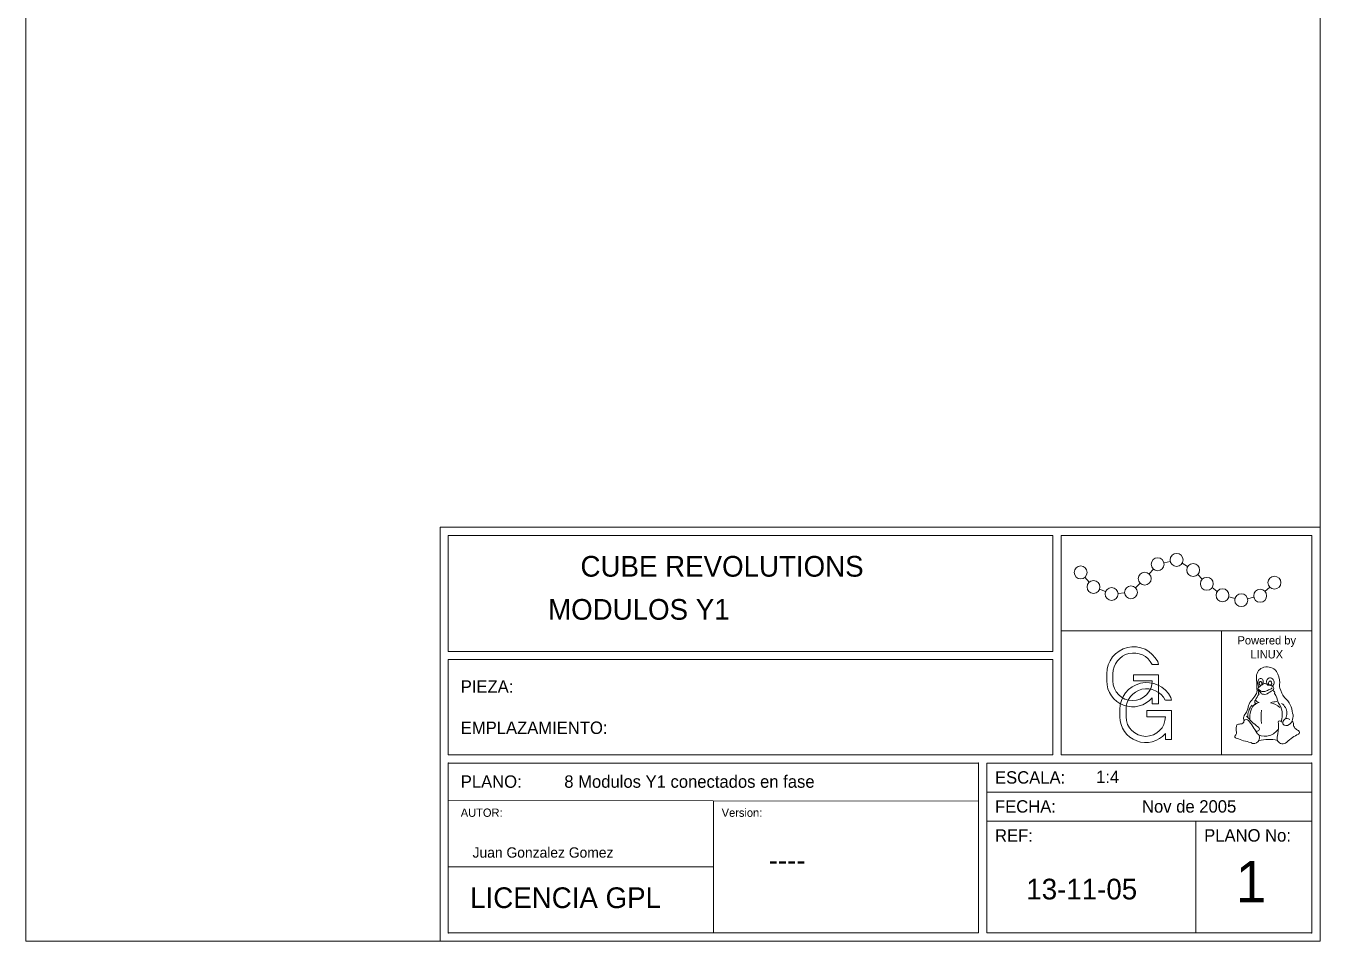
# Model space of a CAD drawing. Header units: millimetres. Extents: x 0 to 800, y 0 to 1132.
# Drawn here: x 0 to 800, y 0 to 566 of the extents above; entities that cross this region are included whole.
import ezdxf

# ---------------------------------------------------------------- set-up
doc = ezdxf.new("R2010")
doc.units = ezdxf.units.MM
doc.layers.get('0').update_dxf_attribs({"linetype": 'CONTINUOUS'})

msp = doc.modelspace()

# ---------------------------------------------------------------- linework, layer by layer
at = {"color": 0, "linetype": 'CONTINUOUS', "lineweight": 0}
for p, q in [((0, 1132), (0, 0)), ((800, 1132), (800, 0)), ((256, 255.999968), (800, 255.999968)), ((256, 0), (256, 255.999968)), ((261.12, 250.879968), (634.879968, 250.879968)), ((261.12, 179.2), (261.12, 250.879968)), ((634.879968, 250.879968), (634.879968, 179.2)), ((794.879968, 250.879968), (639.999968, 250.879968)), ((639.999968, 250.879968), (639.999968, 115.2)), ((794.879968, 250.879968), (794.879968, 115.2)), ((800, 255.999968), (800, 0)), ((703.50332, 233.969152), (707.402028, 234.86362)), ((714.712844, 233.67062), (718.124948, 231.583152)), ((654.64414, 224.99858), (657.28828, 221.99716)), ((694.257144, 227.124508), (696.93088, 230.099596)), ((724.35208, 226.653916), (727.167108, 223.812152)), ((663.66444, 217.556288), (667.39646, 216.116836)), ((685.919076, 218.500056), (688.751244, 221.324736)), ((733.206772, 218.603592), (736.431412, 216.2368)), ((765.895604, 216.281952), (768.840268, 218.989152)), ((675.114624, 215.010044), (679.100768, 215.342708)), ((743.526348, 212.859668), (747.396648, 211.849332)), ((755.161608, 211.750912), (759.056272, 212.662832)), ((639.999968, 191.9496), (794.879968, 191.9496)), ((739.00832, 191.9496), (739.00832, 115.199968)), ((739.00832, 191.9496), (794.879968, 191.9496)), ((634.879968, 179.2), (261.12, 179.2)), ((261.119968, 174.08), (261.119968, 115.2)), ((261.12, 174.08), (634.879968, 174.08)), ((634.879968, 174.08), (634.879968, 115.2)), ((696.242452, 171.143628), (700.082484, 171.143628)), ((699.605732, 172.82526), (700.082484, 171.143628)), ((668.082484, 165.383644), (668.082484, 160.903628)), ((671.922484, 165.383644), (671.922484, 160.903628)), ((684.722484, 160.903628), (684.722484, 164.743628)), ((684.722484, 164.743628), (700.082484, 164.743628)), ((696.242452, 160.903628), (684.722484, 160.903628)), ((700.082484, 164.743628), (700.082484, 160.903628)), ((700.082484, 146.823628), (700.082484, 160.903628)), ((696.2425, 150.50486), (696.242452, 146.823628)), ((696.242452, 146.823628), (700.082484, 146.823628)), ((704.341188, 149.03766), (708.18122, 149.03766)), ((707.704468, 150.719308), (708.18122, 149.03766)), ((676.18122, 143.277676), (676.18122, 138.797676)), ((680.02122, 143.277676), (680.02122, 138.797676)), ((692.82122, 138.797676), (692.82122, 142.63766)), ((692.82122, 142.63766), (708.18122, 142.63766)), ((704.341188, 138.797676), (692.82122, 138.797676)), ((708.18122, 142.63766), (708.18122, 138.797676)), ((708.18122, 124.717676), (708.18122, 138.797676)), ((704.341236, 128.398892), (704.341188, 124.717676)), ((704.341188, 124.717676), (708.18122, 124.717676)), ((261.119968, 115.2), (634.879968, 115.2)), ((794.879968, 115.199968), (639.999968, 115.199968)), ((261.12, 110.08), (588.799968, 110.08)), ((261.12, 110.08), (261.12, 5.12)), ((588.8, 110.08), (588.8, 5.12)), ((593.919968, 110.08), (593.919968, 5.12)), ((794.879968, 110.08), (593.919968, 110.08)), ((794.879968, 5.12), (794.879968, 110.08)), ((593.919968, 92.16), (794.879968, 92.16)), ((261.12, 87.04), (588.8, 86.450272)), ((424.96, 86.74512), (424.96, 5.12)), ((593.919968, 74.24), (794.879968, 74.24)), ((723.199936, 74.24), (723.199936, 5.12)), ((261.12, 45.93256), (424.96, 45.93256)), ((0, 0), (737.704604, 0)), ((800, 0), (256, 0)), ((261.12, 5.12), (588.799968, 5.12)), ((593.919968, 5.12), (794.879968, 5.12))]:
    msp.add_line(p, q, dxfattribs=at)
for centre in [(652, 228), (699.604612, 233.07468), (711.300736, 235.758092), (721.537056, 229.49568), (691.583412, 224.14942), (729.982136, 220.970388), (771.784936, 221.696356), (659.93242, 218.99574), (671.12848, 214.67738), (683.086912, 215.675372), (739.656048, 213.870004), (762.950936, 213.574748), (751.266948, 210.838992)]:
    msp.add_circle(centre, 4, dxfattribs=at)
for centre, radius, start, end in [((684.722484, 165.383644), 16.64, 26.565052, 180), ((684.722484, 165.383644), 12.8, 26.565052, 180), ((766.909664, 163.309472), 6.291008, 105.141426, 177.151825), ((767.151136, 161.86896), 7.745888, 39.750774, 104.082336), ((684.082484, 160.903628), 16, 180, 319.464203), ((684.082484, 160.903628), 12.160016, 180, 0), ((3116.7064, 255.86208), 2357.88496, 182.241974, 182.432632), ((766.515424, 159.552736), 5.02, 156.653992, 208.87178), ((763.275328, 160.875392), 1.522592, 7.042039, 154.03331), ((764.306432, 159.46208), 1.926656, 150.122559, 232.263321), ((763.052064, 160.18272), 0.48, 63.315994, 150.122559), ((762.639072, 159.361024), 1.399648, 344.291351, 63.315994), ((761.506432, 160.50208), 3.327456, 324.260376, 9.688787), ((769.130624, 160.554176), 2.268032, 70.849289, 190.29921), ((770.969824, 160.85712), 4.131872, 188.835068, 217.230103), ((769.506432, 159.46208), 1.442208, 103.180428, 235.625168), ((768.546432, 159.62208), 1.553312, 291.832794, 46.369446), ((769.28704, 160.398944), 0.48, 46.369446, 103.180428), ((768.42, 159.957568), 3.10144, 311.96637, 62.028458), ((759.674176, 159.376896), 15.3576, 1.511741, 28.998495), ((692.82122, 143.277676), 16.64, 26.565052, 180), ((692.82122, 143.277676), 12.8, 26.565052, 180), ((743.346432, 162.688736), 19.825376, 316.580536, 328.811554), ((776.79024, 141.355392), 18.486784, 141.980042, 155.362579), ((756.846432, 154.82208), 4.21088, 325.253204, 13.178191), ((763.159776, 155.938272), 1.581056, 116.205345, 233.820374), ((767.004608, 160.923904), 7.240832, 225.244156, 244.809341), ((763.506432, 153.70208), 1.6, 143.130096, 216.869904), ((755.106432, 146.58208), 10.76944, 38.746292, 48.61388), ((766.346432, 153.58208), 5.416704, 110.308441, 135.823502), ((764.753664, 154.323776), 1.6, 218.746292, 251.565079), ((761.1176, 159.461952), 2.908704, 337.953156, 350.503693), ((764.127008, 154.806016), 0.48, 244.809341, 261.619019), ((764.786432, 159.28208), 5.004352, 261.619019, 300.32196), ((765.666432, 157.06208), 4.486432, 251.565079, 291.991119), ((765.906432, 157.38208), 1.926656, 30.362411, 138.366455), ((767.555264, 154.547968), 0.48, 110.92012, 120.32196), ((776.945088, 141.153952), 15.170784, 114.49633, 129.250107), ((762.35216, 168.1592), 14.09184, 290.920135, 304.759796), ((767.694656, 152.500448), 5.856832, 62.638962, 91.23098), ((769.769312, 156.250656), 1.577184, 308.966309, 66.964958), ((770.459264, 155.397568), 0.48, 294.032593, 308.966309), ((770.786432, 153.70208), 1.14544, 335.224854, 77.905243), ((758.057536, 144.466528), 16.316928, 11.150778, 32.452042), ((780.776448, 158.372064), 5.920352, 166.221954, 199.230667), ((791.89328, 160.789184), 17.268192, 194.64917, 215.906265), ((740.466432, 148.151296), 15.554048, 334.85437, 350.940155), ((765.537728, 139.107296), 10.19136, 138.486633, 185.200317), ((763.41312, 143.595392), 7.873728, 136.02916, 164.481079), ((768.506432, 138.54208), 11.992672, 135.270264, 187.859848), ((770.626432, 127.14208), 22.07552, 111.917084, 121.21302), ((761.426432, 148.02208), 1.776288, 144.162354, 215.837646), ((762.22224, 149.685216), 2.069696, 202.234314, 274.55069), ((773.682432, 133.76608), 14.342048, 91.662132, 107.262512), ((767.142304, 136.576544), 11.122592, 44.859322, 78.149399), ((763.6256, 139.839936), 13.022016, 341.889526, 36.699142), ((771.906432, 140.66208), 7.610528, 3.012788, 56.142891), ((769.442432, 139.95808), 13.646048, 27.135887, 51.665436), ((762.946432, 138.26208), 20.2528, 7.489953, 23.020285), ((692.18122, 138.797676), 16, 180, 319.464203), ((692.18122, 138.797676), 12.160016, 180, 0), ((750.980736, 136.273504), 1.96576, 261.565582, 359.666901), ((754.519776, 137.86208), 1.909056, 155.224854, 224.077087), ((763.386432, 134.16208), 11.515648, 140.143463, 156.997406), ((754.36048, 135.423616), 1.643904, 37.398586, 149.334335), ((789.975648, 169.411744), 46.599168, 220.509583, 232.218262), ((726.546432, 111.46208), 38.353312, 26.778839, 40.601295), ((798.533792, 138.059968), 35.032544, 172.187378, 185.56601), ((775.106432, 135.22208), 1.043072, 57.528809, 212.471191), ((777.322048, 137.559488), 2.205728, 221.3573, 258.974304), ((779.558528, 134.984032), 2.689824, 50.583836, 193.807632), ((765.246432, 142.452064), 14.327584, 339.926117, 354.432648), ((776.590656, 138.976288), 6.717728, 310.421143, 16.658829), ((781.626432, 134.38208), 1.950592, 344.538788, 58.775948), ((745.064704, 129.110752), 3.262624, 314.263245, 19.168976), ((756.226432, 131.22208), 8.146656, 162.276764, 187.334381), ((751.0896, 128.653664), 5.689248, 94.003441, 117.456375), ((760.855296, 135.771136), 5.92336, 263.500458, 273.980042), ((758.961664, 125.683008), 3.561952, 321.426331, 59.183372), ((761.0576, 131.239072), 1.392736, 278.624359, 74.6427), ((765.061984, 137.906528), 11.39056, 289.085358, 323.568298), ((779.789248, 125.80912), 6.373728, 157.365326, 198.543854), ((751.666432, 132.58208), 22.65568, 349.007477, 5.267697), ((779.192288, 136.150848), 2.88368, 218.847504, 307.466949), ((787.236448, 134.32208), 3.758272, 187.030472, 222.519806), ((792.106432, 139.56208), 10.904032, 225.520187, 239.342636), ((785.966432, 129.06208), 1.26128, 297.377716, 62.622295), ((748.443584, 126.50208), 1.134816, 166.12233, 279.272614), ((770.977216, 183.22208), 62.008256, 248.872269, 256.922272), ((759.0912, 125.572544), 3.391808, 234.185532, 321.521088), ((765.907936, 135.533024), 8.870944, 243.687195, 288.934387), ((767.986432, 100.00208), 24.74208, 76.918594, 103.712036), ((776.877664, 125.700672), 3.672288, 211.49704, 312.242767), ((790.726432, 112.232064), 15.654624, 119.463425, 136.630661), ((792.85168, 113.253184), 15.98496, 113.231583, 127.926872)]:
    msp.add_arc(centre, radius, start, end, dxfattribs=at)
for p in [(261.12, 174.08), (261.12, 110.08), (588.799968, 110.08), (794.879968, 110.08), (261.12, 5.12), (794.879968, 5.12)]:
    msp.add_point(p, dxfattribs=at)

# ---------------------------------------------------------------- texts
at = {"color": 0, "linetype": 'CONTINUOUS', "lineweight": 0, "width": 400}
for s, insert, char_height, attachment_point in [('CUBE\\~REVOLUTIONS', (342.82664, 225.211272), 12.8, 7), ('MODULOS\\~Y1', (322.766088, 198.573564), 12.8, 7), ('Powered\\~by', (767.022624, 181.91664), 5.12, 8), ('LINUX', (767.022624, 174.74864), 5.12, 8), ('PIEZA:', (268.8, 153.6), 7.68, 7), ('EMPLAZAMIENTO:', (268.8, 128), 7.68, 7), ('ESCALA:', (599.04, 97.28), 7.68, 7), ('1:4', (661.52032, 97.743768), 7.68, 7), ('PLANO:', (268.8, 94.72), 7.68, 7), ('8\\~Modulos\\~Y1\\~conectados\\~en\\~fase', (332.8, 94.72), 7.68, 7), ('AUTOR:', (268.8, 76.8), 5.12, 7), ('Version:', (430.08, 76.8), 5.12, 7), ('FECHA:', (599.04, 79.36), 7.68, 7), ('Nov\\~de\\~2005', (689.919968, 79.36), 7.68, 7), ('REF:', (599.04, 61.44), 7.68, 7), ('PLANO\\~No:', (728.319968, 61.44), 7.68, 7), ('Juan\\~Gonzalez\\~Gomez', (276.122712, 51.511004), 6.4, 7), ('----', (459.160288, 43.66394), 12.8, 7), ('1', (747.776436, 23.940884), 25.6, 7), ('LICENCIA\\~GPL', (274.62762, 20.257948), 12.8, 7), ('13-11-05', (618.399968, 25.6), 12.8, 7)]:
    msp.add_mtext(s, dxfattribs=dict(at, insert=insert, char_height=char_height, attachment_point=attachment_point))

doc.saveas('drawing.dxf')
